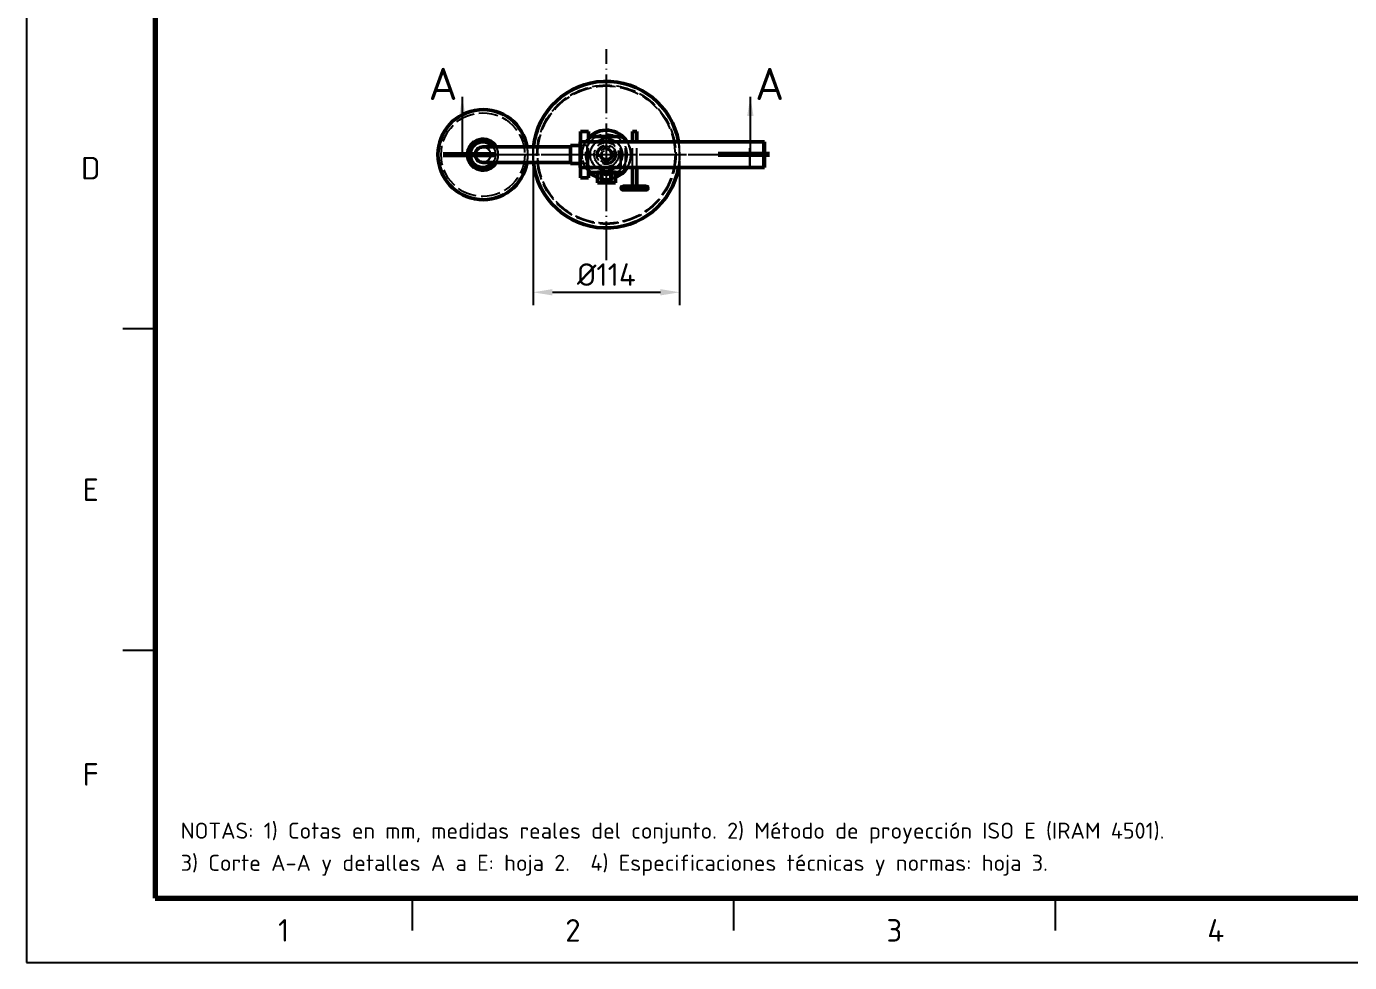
# Model space of a CAD drawing. Header units: millimetres. Extents: x 0 to 420, y 0 to 297.
# Drawn here: x 0 to 205.8, y 0 to 145.5 of the extents above; entities that cross this region are included whole.
import ezdxf
from ezdxf.enums import TextEntityAlignment as Align

# ---------------------------------------------------------------- set-up
doc = ezdxf.new("R2010")
doc.units = ezdxf.units.MM
doc.linetypes.add('ISO02-TRAZOS', pattern=[3.75, 3, -0.75])
doc.linetypes.add('ISO04-TRAZO-PUNTO', pattern=[7.625, 6, -0.75, 0.125, -0.75])
for name, color, linetype, lineweight in [('01-VISIBLE', 7, 'CONTINUOUS', 50), ('02-OCULTA', 4, 'ISO02-TRAZOS', 25), ('03-EJE', 1, 'ISO04-TRAZO-PUNTO', 25), ('04-COTA', 3, 'CONTINUOUS', 25), ('06-TEXTO', 7, 'CONTINUOUS', 25), ('07-RECUADRO', 7, 'CONTINUOUS', 70), ('08-FINA', 5, 'CONTINUOUS', 25)]:
    doc.layers.add(name, color=color, linetype=linetype, lineweight=lineweight)
doc.styles.add('ISO3098', font='isocpeur.ttf')
doc.dimstyles.new('FLAMA-ISO', dxfattribs={"dimtxt": 3.5, "dimasz": 3, "dimexe": 2, "dimexo": 1, "dimgap": 1, "dimtad": 1, "dimdec": 1, "dimtxsty": 'ISO3098', "dimcen": 2.5, "dimclrd": 3, "dimclre": 3, "dimclrt": 3, "dimazin": 3, "dimtfac": 1, "dimtmove": 0, "dimatfit": 3, "dimlwd": 25, "dimlwe": 25})

msp = doc.modelspace()

# ---------------------------------------------------------------- hatches: boundary and pattern name
at = {"layer": '08-FINA'}
h = msp.add_hatch(color=7, dxfattribs=at)
h.dxf.hatch_style = 1
h.paths.add_polyline_path([(67.8, 134.602), (67.3, 131.602), (68.3, 131.602)])
h = msp.add_hatch(color=7, dxfattribs=at)
h.dxf.hatch_style = 1
h.paths.add_polyline_path([(112.6, 134.602), (112.1, 131.602), (113.1, 131.602)])

# ---------------------------------------------------------------- linework, layer by layer
at = {"layer": '01-VISIBLE'}
for p, q in [((86.103, 123.602), (86.103, 127.602)), ((86.103, 127.602), (114.701, 127.602)), ((86.2, 127.602), (86.2, 129.202)), ((87.4, 127.602), (87.4, 129.202)), ((88, 128.402), (92.4, 128.402)), ((94.28, 127.602), (94.28, 129.202)), ((94.92, 127.602), (94.92, 129.202)), ((114.701, 123.602), (114.701, 127.602)), ((114.798, 127.602), (114.701, 127.602)), ((114.798, 123.602), (114.798, 127.602)), ((84.6, 126.802), (73.4, 126.802)), ((86.103, 127.002), (84.6, 127.002)), ((84.6, 124.402), (73.4, 124.402)), ((86.103, 124.202), (84.6, 124.202)), ((86.103, 123.602), (114.701, 123.602)), ((86.2, 122.002), (86.2, 123.602)), ((87.4, 122.002), (87.4, 123.602)), ((94.28, 120.681), (94.28, 123.602)), ((94.92, 120.681), (94.92, 123.602)), ((114.798, 123.602), (114.701, 123.602)), ((88, 122.802), (92.4, 122.802)), ((88.8, 122.802), (88.8, 121.202)), ((89.5, 122.802), (89.5, 121.202)), ((90.9, 122.802), (90.9, 121.202)), ((91.6, 122.802), (91.6, 121.202)), ((89.5, 121.202), (88.8, 121.202)), ((90.9, 121.202), (89.5, 121.202)), ((91.6, 121.202), (90.9, 121.202))]:
    msp.add_line(p, q, dxfattribs=at)
for points in [[(86.2, 129.202), (86.3, 129.202), (86.4, 129.202), (86.5, 129.202), (86.6, 129.202), (86.7, 129.202), (86.8, 129.202)], [(86.8, 129.202), (86.9, 129.202), (87, 129.202), (87.1, 129.202), (87.2, 129.202), (87.3, 129.202), (87.4, 129.202)], [(94.28, 129.202), (94.333, 129.202), (94.387, 129.202), (94.44, 129.202), (94.493, 129.202), (94.547, 129.202), (94.6, 129.202)], [(94.6, 129.202), (94.653, 129.202), (94.707, 129.202), (94.76, 129.202), (94.813, 129.202), (94.867, 129.202), (94.92, 129.202)], [(73.4, 126.802), (73.3, 126.802), (73.2, 126.802), (73.1, 126.802), (73, 126.802), (72.9, 126.802), (72.8, 126.802), (72.7, 126.802), (72.6, 126.802), (72.5, 126.802), (72.4, 126.802), (72.3, 126.802), (72.2, 126.802), (72.1, 126.802), (72, 126.802), (71.9, 126.802), (71.8, 126.802), (71.7, 126.802), (71.6, 126.802), (71.5, 126.802), (71.4, 126.802), (71.3, 126.802), (71.2, 126.802), (71.1, 126.802), (71, 126.802)], [(84.6, 124.202), (84.6, 124.302), (84.6, 124.402), (84.6, 124.502), (84.6, 124.602), (84.6, 124.702), (84.6, 124.802), (84.6, 124.902), (84.6, 125.002), (84.6, 125.102), (84.6, 125.202), (84.6, 125.302), (84.6, 125.402), (84.6, 125.502), (84.6, 125.602), (84.6, 125.702), (84.6, 125.802), (84.6, 125.902), (84.6, 126.002), (84.6, 126.102), (84.6, 126.202), (84.6, 126.302), (84.6, 126.402), (84.6, 126.502), (84.6, 126.602), (84.6, 126.702), (84.6, 126.802), (84.6, 126.902), (84.6, 127.002)], [(73.4, 124.402), (73.3, 124.402), (73.2, 124.402), (73.1, 124.402), (73, 124.402), (72.9, 124.402), (72.8, 124.402), (72.7, 124.402), (72.6, 124.402), (72.5, 124.402), (72.4, 124.402), (72.3, 124.402), (72.2, 124.402), (72.1, 124.402), (72, 124.402), (71.9, 124.402), (71.8, 124.402), (71.7, 124.402), (71.6, 124.402), (71.5, 124.402), (71.4, 124.402), (71.3, 124.402), (71.2, 124.402), (71.1, 124.402), (71, 124.402)], [(86.2, 122.002), (86.3, 122.002), (86.4, 122.002), (86.5, 122.002), (86.6, 122.002), (86.7, 122.002), (86.8, 122.002)], [(86.8, 122.002), (86.9, 122.002), (87, 122.002), (87.1, 122.002), (87.2, 122.002), (87.3, 122.002), (87.4, 122.002)], [(92.52, 120.402), (92.53, 120.474), (92.558, 120.542), (92.602, 120.6), (92.66, 120.644), (92.728, 120.672), (92.8, 120.682)], [(92.52, 120.402), (92.53, 120.329), (92.558, 120.262), (92.602, 120.204), (92.66, 120.159), (92.728, 120.131), (92.8, 120.122)], [(94.28, 120.682), (94.174, 120.682), (94.069, 120.682), (93.963, 120.682), (93.857, 120.682), (93.751, 120.682), (93.646, 120.682), (93.54, 120.682), (93.434, 120.682), (93.329, 120.682), (93.223, 120.682), (93.117, 120.682), (93.011, 120.682), (92.906, 120.682), (92.8, 120.682)], [(94.6, 120.122), (94.5, 120.122), (94.4, 120.122), (94.3, 120.122), (94.2, 120.122), (94.1, 120.122), (94, 120.122), (93.9, 120.122), (93.8, 120.122), (93.7, 120.122), (93.6, 120.122), (93.5, 120.122), (93.4, 120.122), (93.3, 120.122), (93.2, 120.122), (93.1, 120.122), (93, 120.122), (92.9, 120.122), (92.8, 120.122)], [(92.8, 120.122), (92.8, 120.122), (92.8, 120.122), (92.8, 120.122), (92.8, 120.122), (92.8, 120.122), (92.8, 120.122)], [(94.28, 120.681), (94.28, 120.681), (94.28, 120.681), (94.28, 120.682), (94.281, 120.682), (94.281, 120.682), (94.281, 120.682)], [(94.434, 120.402), (94.424, 120.455), (94.402, 120.504), (94.373, 120.549), (94.341, 120.592), (94.309, 120.635), (94.28, 120.681)], [(96.4, 120.682), (96.299, 120.682), (96.198, 120.682), (96.097, 120.682), (95.996, 120.682), (95.896, 120.682), (95.795, 120.682), (95.694, 120.682), (95.593, 120.682), (95.492, 120.682), (95.391, 120.682), (95.29, 120.682), (95.189, 120.682), (95.088, 120.682), (94.988, 120.682), (94.887, 120.682), (94.786, 120.682), (94.685, 120.682), (94.584, 120.682), (94.483, 120.682), (94.382, 120.682), (94.281, 120.682)], [(94.434, 120.402), (94.461, 120.402), (94.489, 120.402), (94.517, 120.402), (94.545, 120.402), (94.572, 120.402), (94.6, 120.402)], [(94.6, 120.402), (94.628, 120.402), (94.655, 120.402), (94.683, 120.402), (94.711, 120.402), (94.739, 120.402), (94.766, 120.402)], [(94.6, 120.122), (94.706, 120.122), (94.812, 120.122), (94.918, 120.122), (95.024, 120.122), (95.129, 120.122), (95.235, 120.122), (95.341, 120.122), (95.447, 120.122), (95.553, 120.122), (95.659, 120.122), (95.765, 120.122), (95.871, 120.122), (95.976, 120.122), (96.082, 120.122), (96.188, 120.122), (96.294, 120.122), (96.4, 120.122)], [(94.766, 120.402), (94.776, 120.455), (94.798, 120.504), (94.827, 120.549), (94.859, 120.592), (94.891, 120.635), (94.92, 120.681)], [(94.92, 120.681), (94.92, 120.681), (94.92, 120.681), (94.92, 120.682), (94.919, 120.682), (94.919, 120.682), (94.919, 120.682)], [(94.92, 120.682), (95.026, 120.682), (95.131, 120.682), (95.237, 120.682), (95.343, 120.682), (95.449, 120.682), (95.554, 120.682), (95.66, 120.682), (95.766, 120.682), (95.871, 120.682), (95.977, 120.682), (96.083, 120.682), (96.189, 120.682), (96.294, 120.682), (96.4, 120.682)], [(96.68, 120.402), (96.67, 120.474), (96.642, 120.542), (96.598, 120.6), (96.54, 120.644), (96.472, 120.672), (96.4, 120.682)], [(96.4, 120.122), (96.472, 120.131), (96.54, 120.159), (96.598, 120.204), (96.642, 120.262), (96.67, 120.329), (96.68, 120.402)]]:
    msp.add_lwpolyline(points, dxfattribs=at)
for centre, radius, start, end in [((90.2, 125.602), 11.4, 10.10418, 173.95767), ((71, 125.602), 7, 9.87089, 180), ((71, 125.602), 2.4, 30, 180), ((71, 125.602), 2, 36.8699, 180), ((90.2, 125.602), 3.8, 31.75686, 137.4631), ((88, 127.602), 0.8, 90, 138.59038), ((92.4, 127.602), 0.8, 0, 90), ((71, 125.602), 7, -180, -9.87089), ((71, 125.602), 2.4, -180, -30), ((71, 125.602), 2, -180, -36.8699), ((71, 125.602), 1.2, 90, -90), ((90.2, 125.602), 11.4, -173.95767, -10.10418), ((90.2, 125.602), 3.8, -68.38173, -31.75686), ((92.4, 123.602), 0.8, -90, 0), ((88, 123.602), 0.8, -138.59038, -90), ((90.2, 125.602), 3.8, -137.4631, -111.61827)]:
    msp.add_arc(centre, radius, start, end, dxfattribs=at)
at = {"layer": '02-OCULTA'}
for p, q in [((86.2, 127.602), (86.103, 127.602)), ((86.2, 123.602), (86.2, 127.602)), ((86.2, 127.602), (114.798, 127.602)), ((86.2, 123.602), (86.2, 127.602)), ((87.2, 123.602), (87.2, 127.602)), ((87.2, 123.602), (87.2, 127.602)), ((87.4, 123.602), (87.4, 127.602)), ((88, 128.402), (92.4, 128.402)), ((92.404, 127.602), (92.488, 127.602)), ((92.404, 123.602), (92.404, 127.602)), ((92.404, 127.602), (112.507, 127.602)), ((92.488, 123.602), (92.488, 127.602)), ((92.488, 127.602), (112.59, 127.602)), ((93.2, 123.602), (93.2, 127.602)), ((93.2, 123.602), (93.2, 127.602)), ((94.28, 123.602), (94.28, 127.602)), ((94.92, 123.602), (94.92, 127.602)), ((112.507, 127.602), (112.59, 127.602)), ((112.507, 123.602), (112.507, 127.602)), ((112.59, 123.602), (112.59, 127.602)), ((87.2, 127.002), (86.103, 127.002)), ((87.2, 124.202), (86.103, 124.202)), ((86.2, 123.602), (86.103, 123.602)), ((86.2, 123.602), (114.798, 123.602)), ((92.404, 123.602), (92.488, 123.602)), ((92.404, 123.602), (112.507, 123.602)), ((92.488, 123.602), (112.59, 123.602)), ((112.507, 123.602), (112.59, 123.602)), ((88, 122.802), (92.4, 122.802)), ((88.8, 123.002), (88.8, 122.802)), ((89.5, 123.002), (88.8, 123.002)), ((88.8, 123.002), (89.5, 123.002)), ((89.3, 122.802), (89.3, 121.602)), ((89.5, 123.002), (89.5, 122.802)), ((90.9, 123.002), (89.5, 123.002)), ((89.5, 123.002), (89.5, 121.202)), ((89.5, 123.002), (90.9, 123.002)), ((90.9, 123.002), (90.9, 122.802)), ((91.6, 123.002), (90.9, 123.002)), ((90.9, 123.002), (90.9, 121.202)), ((90.9, 123.002), (91.6, 123.002)), ((91.1, 122.802), (91.1, 121.602)), ((91.6, 123.002), (91.6, 122.802)), ((88.8, 121.202), (89.5, 121.202)), ((89.5, 121.202), (90.9, 121.202)), ((90.9, 121.202), (91.6, 121.202))]:
    msp.add_line(p, q, dxfattribs=at)
for points in [[(87.4, 129.202), (87.3, 129.202), (87.2, 129.202), (87.1, 129.202), (87, 129.202), (86.9, 129.202), (86.8, 129.202), (86.7, 129.202), (86.6, 129.202), (86.5, 129.202), (86.4, 129.202), (86.3, 129.202), (86.2, 129.202)], [(92.702, 125.602), (92.7, 125.502), (92.694, 125.402), (92.684, 125.302), (92.67, 125.203), (92.652, 125.105), (92.63, 125.007), (92.604, 124.91), (92.575, 124.815), (92.541, 124.72), (92.504, 124.627), (92.463, 124.536), (92.419, 124.446), (92.371, 124.358), (92.319, 124.272), (92.265, 124.189), (92.206, 124.107), (92.145, 124.028), (92.08, 123.951), (92.013, 123.878), (91.942, 123.806), (91.869, 123.738), (91.793, 123.673), (91.715, 123.611), (91.634, 123.552), (91.551, 123.496), (91.465, 123.444), (91.378, 123.395), (91.289, 123.349), (91.198, 123.308), (91.105, 123.269), (91.011, 123.235), (90.916, 123.205), (90.819, 123.178), (90.722, 123.155), (90.624, 123.136), (90.525, 123.121), (90.425, 123.11), (90.325, 123.103), (90.225, 123.1), (90.125, 123.101), (90.025, 123.106), (89.925, 123.115), (89.826, 123.128), (89.727, 123.145), (89.629, 123.166), (89.532, 123.191), (89.436, 123.219), (89.342, 123.252), (89.248, 123.288), (89.156, 123.328), (89.066, 123.372), (88.978, 123.419), (88.892, 123.469), (88.807, 123.523), (88.725, 123.581), (88.646, 123.641), (88.568, 123.705), (88.494, 123.772), (88.422, 123.842), (88.353, 123.914), (88.287, 123.989), (88.224, 124.067), (88.164, 124.148), (88.108, 124.23), (88.054, 124.315), (88.005, 124.402), (87.958, 124.491), (87.916, 124.581), (87.877, 124.673), (87.841, 124.767), (87.81, 124.862), (87.782, 124.958), (87.758, 125.056), (87.738, 125.154), (87.723, 125.253), (87.711, 125.352), (87.703, 125.452), (87.699, 125.552), (87.699, 125.652), (87.703, 125.752), (87.711, 125.852), (87.723, 125.951), (87.738, 126.05), (87.758, 126.148), (87.782, 126.245), (87.81, 126.342), (87.841, 126.437), (87.877, 126.53), (87.916, 126.623), (87.958, 126.713), (88.005, 126.802), (88.054, 126.889), (88.108, 126.974), (88.164, 127.056), (88.224, 127.137), (88.287, 127.214), (88.353, 127.29), (88.422, 127.362), (88.494, 127.432), (88.568, 127.499), (88.646, 127.563), (88.725, 127.623), (88.807, 127.681), (88.892, 127.735), (88.978, 127.785), (89.066, 127.832), (89.156, 127.876), (89.248, 127.916), (89.342, 127.952), (89.436, 127.985), (89.532, 128.013), (89.629, 128.038), (89.727, 128.059), (89.826, 128.076), (89.925, 128.089), (90.025, 128.098), (90.125, 128.103), (90.225, 128.104), (90.325, 128.101), (90.425, 128.094), (90.525, 128.083), (90.624, 128.068), (90.722, 128.049), (90.819, 128.026), (90.916, 127.999), (91.011, 127.969), (91.105, 127.934), (91.198, 127.896), (91.289, 127.855), (91.378, 127.809), (91.465, 127.76), (91.551, 127.708), (91.634, 127.652), (91.715, 127.593), (91.793, 127.531), (91.869, 127.466), (91.942, 127.397), (92.013, 127.326), (92.08, 127.252), (92.145, 127.176), (92.206, 127.097), (92.265, 127.015), (92.319, 126.932), (92.371, 126.846), (92.419, 126.758), (92.463, 126.668), (92.504, 126.577), (92.541, 126.484), (92.575, 126.389), (92.604, 126.294), (92.63, 126.197), (92.652, 126.099), (92.67, 126.001), (92.684, 125.902), (92.694, 125.802), (92.7, 125.702), (92.702, 125.602)], [(92.702, 125.602), (92.7, 125.502), (92.694, 125.402), (92.684, 125.302), (92.67, 125.203), (92.652, 125.105), (92.63, 125.007), (92.604, 124.91), (92.575, 124.815), (92.541, 124.72), (92.504, 124.627), (92.463, 124.536), (92.419, 124.446), (92.371, 124.358), (92.319, 124.272), (92.265, 124.189), (92.206, 124.107), (92.145, 124.028), (92.08, 123.951), (92.013, 123.878), (91.942, 123.806), (91.869, 123.738), (91.793, 123.673), (91.715, 123.611), (91.634, 123.552), (91.551, 123.496), (91.465, 123.444), (91.378, 123.395), (91.289, 123.349), (91.198, 123.308), (91.105, 123.269), (91.011, 123.235), (90.916, 123.205), (90.819, 123.178), (90.722, 123.155), (90.624, 123.136), (90.525, 123.121), (90.425, 123.11), (90.325, 123.103), (90.225, 123.1), (90.125, 123.101), (90.025, 123.106), (89.925, 123.115), (89.826, 123.128), (89.727, 123.145), (89.629, 123.166), (89.532, 123.191), (89.436, 123.219), (89.342, 123.252), (89.248, 123.288), (89.156, 123.328), (89.066, 123.372), (88.978, 123.419), (88.892, 123.469), (88.807, 123.523), (88.725, 123.581), (88.646, 123.641), (88.568, 123.705), (88.494, 123.772), (88.422, 123.842), (88.353, 123.914), (88.287, 123.989), (88.224, 124.067), (88.164, 124.148), (88.108, 124.23), (88.054, 124.315), (88.005, 124.402), (87.958, 124.491), (87.916, 124.581), (87.877, 124.673), (87.841, 124.767), (87.81, 124.862), (87.782, 124.958), (87.758, 125.056), (87.738, 125.154), (87.723, 125.253), (87.711, 125.352), (87.703, 125.452), (87.699, 125.552), (87.699, 125.652), (87.703, 125.752), (87.711, 125.852), (87.723, 125.951), (87.738, 126.05), (87.758, 126.148), (87.782, 126.245), (87.81, 126.342), (87.841, 126.437), (87.877, 126.53), (87.916, 126.623), (87.958, 126.713), (88.005, 126.802), (88.054, 126.889), (88.108, 126.974), (88.164, 127.056), (88.224, 127.137), (88.287, 127.214), (88.353, 127.29), (88.422, 127.362), (88.494, 127.432), (88.568, 127.499), (88.646, 127.563), (88.725, 127.623), (88.807, 127.681), (88.892, 127.735), (88.978, 127.785), (89.066, 127.832), (89.156, 127.876), (89.248, 127.916), (89.342, 127.952), (89.436, 127.985), (89.532, 128.013), (89.629, 128.038), (89.727, 128.059), (89.826, 128.076), (89.925, 128.089), (90.025, 128.098), (90.125, 128.103), (90.225, 128.104), (90.325, 128.101), (90.425, 128.094), (90.525, 128.083), (90.624, 128.068), (90.722, 128.049), (90.819, 128.026), (90.916, 127.999), (91.011, 127.969), (91.105, 127.934), (91.198, 127.896), (91.289, 127.855), (91.378, 127.809), (91.465, 127.76), (91.551, 127.708), (91.634, 127.652), (91.715, 127.593), (91.793, 127.531), (91.869, 127.466), (91.942, 127.397), (92.013, 127.326), (92.08, 127.252), (92.145, 127.176), (92.206, 127.097), (92.265, 127.015), (92.319, 126.932), (92.371, 126.846), (92.419, 126.758), (92.463, 126.668), (92.504, 126.577), (92.541, 126.484), (92.575, 126.389), (92.604, 126.294), (92.63, 126.197), (92.652, 126.099), (92.67, 126.001), (92.684, 125.902), (92.694, 125.802), (92.7, 125.702), (92.702, 125.602)], [(94.92, 129.202), (94.813, 129.202), (94.707, 129.202), (94.6, 129.202), (94.493, 129.202), (94.387, 129.202), (94.28, 129.202)], [(84.6, 127.002), (84.6, 126.894), (84.6, 126.787), (84.6, 126.679), (84.6, 126.571), (84.6, 126.463), (84.6, 126.356), (84.6, 126.248), (84.6, 126.14), (84.6, 126.033), (84.6, 125.925), (84.6, 125.817), (84.6, 125.71), (84.6, 125.602)], [(84.6, 124.402), (84.6, 124.502), (84.6, 124.602), (84.6, 124.702), (84.6, 124.802), (84.6, 124.902), (84.6, 125.002), (84.6, 125.102), (84.6, 125.202), (84.6, 125.302), (84.6, 125.402), (84.6, 125.502), (84.6, 125.602), (84.6, 125.702), (84.6, 125.802), (84.6, 125.902), (84.6, 126.002), (84.6, 126.102), (84.6, 126.202), (84.6, 126.302), (84.6, 126.402), (84.6, 126.502), (84.6, 126.602), (84.6, 126.702), (84.6, 126.802)], [(84.6, 126.802), (84.6, 126.693), (84.6, 126.584), (84.6, 126.475), (84.6, 126.366), (84.6, 126.256), (84.6, 126.147), (84.6, 126.038), (84.6, 125.929), (84.6, 125.82), (84.6, 125.711), (84.6, 125.602)], [(84.6, 125.602), (84.6, 125.502), (84.6, 125.402), (84.6, 125.302), (84.6, 125.202), (84.6, 125.102), (84.6, 125.002), (84.6, 124.902), (84.6, 124.802), (84.6, 124.702), (84.6, 124.602), (84.6, 124.502), (84.6, 124.402), (84.6, 124.302), (84.6, 124.202)], [(84.6, 125.602), (84.6, 125.502), (84.6, 125.402), (84.6, 125.302), (84.6, 125.202), (84.6, 125.102), (84.6, 125.002), (84.6, 124.902), (84.6, 124.802), (84.6, 124.702), (84.6, 124.602), (84.6, 124.502), (84.6, 124.402)], [(87.2, 124.202), (87.2, 124.302), (87.2, 124.402), (87.2, 124.502), (87.2, 124.602), (87.2, 124.702), (87.2, 124.802), (87.2, 124.902), (87.2, 125.002), (87.2, 125.102), (87.2, 125.202), (87.2, 125.302), (87.2, 125.402), (87.2, 125.502), (87.2, 125.602), (87.2, 125.702), (87.2, 125.802), (87.2, 125.902), (87.2, 126.002), (87.2, 126.102), (87.2, 126.202), (87.2, 126.302), (87.2, 126.402), (87.2, 126.502), (87.2, 126.602), (87.2, 126.702), (87.2, 126.802), (87.2, 126.902), (87.2, 127.002)], [(87.2, 127.002), (87.2, 126.894), (87.2, 126.787), (87.2, 126.679), (87.2, 126.571), (87.2, 126.463), (87.2, 126.356), (87.2, 126.248), (87.2, 126.14), (87.2, 126.033), (87.2, 125.925), (87.2, 125.817), (87.2, 125.71), (87.2, 125.602)], [(87.2, 125.602), (87.2, 125.502), (87.2, 125.402), (87.2, 125.302), (87.2, 125.202), (87.2, 125.102), (87.2, 125.002), (87.2, 124.902), (87.2, 124.802), (87.2, 124.702), (87.2, 124.602), (87.2, 124.502), (87.2, 124.402), (87.2, 124.302), (87.2, 124.202)], [(87.4, 122.002), (87.3, 122.002), (87.2, 122.002), (87.1, 122.002), (87, 122.002), (86.9, 122.002), (86.8, 122.002), (86.7, 122.002), (86.6, 122.002), (86.5, 122.002), (86.4, 122.002), (86.3, 122.002), (86.2, 122.002)], [(91.1, 122.802), (91, 122.802), (90.9, 122.802), (90.8, 122.802), (90.7, 122.802), (90.6, 122.802), (90.5, 122.802), (90.4, 122.802), (90.3, 122.802), (90.2, 122.802), (90.1, 122.802), (90, 122.802), (89.9, 122.802), (89.8, 122.802), (89.7, 122.802), (89.6, 122.802), (89.5, 122.802), (89.4, 122.802), (89.3, 122.802)], [(89.3, 122.802), (89.413, 122.802), (89.525, 122.802), (89.638, 122.802), (89.75, 122.802), (89.862, 122.802), (89.975, 122.802), (90.088, 122.802), (90.2, 122.802)], [(91.1, 121.602), (91, 121.602), (90.9, 121.602), (90.8, 121.602), (90.7, 121.602), (90.6, 121.602), (90.5, 121.602), (90.4, 121.602), (90.3, 121.602), (90.2, 121.602), (90.1, 121.602), (90, 121.602), (89.9, 121.602), (89.8, 121.602), (89.7, 121.602), (89.6, 121.602), (89.5, 121.602), (89.4, 121.602), (89.3, 121.602)], [(89.3, 121.602), (89.413, 121.602), (89.525, 121.602), (89.638, 121.602), (89.75, 121.602), (89.862, 121.602), (89.975, 121.602), (90.088, 121.602), (90.2, 121.602)], [(90.2, 122.802), (90.3, 122.802), (90.4, 122.802), (90.5, 122.802), (90.6, 122.802), (90.7, 122.802), (90.8, 122.802), (90.9, 122.802), (91, 122.802), (91.1, 122.802)], [(90.2, 121.602), (90.3, 121.602), (90.4, 121.602), (90.5, 121.602), (90.6, 121.602), (90.7, 121.602), (90.8, 121.602), (90.9, 121.602), (91, 121.602), (91.1, 121.602)], [(94.281, 120.682), (94.175, 120.682), (94.07, 120.682), (93.964, 120.682), (93.858, 120.682), (93.752, 120.682), (93.646, 120.682), (93.541, 120.682), (93.435, 120.682), (93.329, 120.682), (93.223, 120.682), (93.117, 120.682), (93.012, 120.682), (92.906, 120.682), (92.8, 120.682)], [(92.8, 120.682), (92.907, 120.661), (92.998, 120.6), (93.059, 120.509), (93.08, 120.402), (93.059, 120.295), (92.998, 120.204), (92.907, 120.143), (92.8, 120.122)], [(92.8, 120.122), (92.903, 120.122), (93.006, 120.122), (93.109, 120.122), (93.211, 120.122), (93.314, 120.122), (93.417, 120.122), (93.52, 120.122), (93.623, 120.122), (93.726, 120.122), (93.829, 120.122), (93.931, 120.122), (94.034, 120.122), (94.137, 120.122), (94.24, 120.122), (94.343, 120.122), (94.446, 120.122), (94.549, 120.122), (94.651, 120.122), (94.754, 120.122), (94.857, 120.122), (94.96, 120.122), (95.063, 120.122), (95.166, 120.122), (95.269, 120.122), (95.371, 120.122), (95.474, 120.122), (95.577, 120.122), (95.68, 120.122), (95.783, 120.122), (95.886, 120.122), (95.989, 120.122), (96.091, 120.122), (96.194, 120.122), (96.297, 120.122), (96.4, 120.122)], [(94.281, 120.682), (94.281, 120.682), (94.281, 120.682), (94.281, 120.682), (94.28, 120.682), (94.28, 120.682), (94.28, 120.682)], [(94.281, 120.682), (94.324, 120.645), (94.361, 120.603), (94.396, 120.557), (94.426, 120.509), (94.449, 120.458), (94.458, 120.402)], [(94.434, 120.402), (94.461, 120.402), (94.489, 120.402), (94.517, 120.402), (94.545, 120.402), (94.572, 120.402), (94.6, 120.402)], [(94.742, 120.402), (94.695, 120.402), (94.647, 120.402), (94.6, 120.402), (94.553, 120.402), (94.505, 120.402), (94.458, 120.402)], [(94.458, 120.402), (94.481, 120.402), (94.505, 120.402), (94.529, 120.402), (94.553, 120.402), (94.576, 120.402), (94.6, 120.402)], [(94.6, 120.402), (94.628, 120.402), (94.655, 120.402), (94.683, 120.402), (94.711, 120.402), (94.739, 120.402), (94.766, 120.402)], [(94.6, 120.402), (94.624, 120.402), (94.647, 120.402), (94.671, 120.402), (94.695, 120.402), (94.719, 120.402), (94.742, 120.402)], [(94.919, 120.682), (94.876, 120.645), (94.839, 120.603), (94.804, 120.557), (94.774, 120.509), (94.751, 120.458), (94.742, 120.402)], [(94.919, 120.682), (94.919, 120.682), (94.919, 120.682), (94.919, 120.682), (94.92, 120.682), (94.92, 120.682), (94.92, 120.682)], [(96.4, 120.122), (96.293, 120.143), (96.202, 120.204), (96.141, 120.295), (96.12, 120.402), (96.141, 120.509), (96.202, 120.6), (96.293, 120.661), (96.4, 120.682)]]:
    msp.add_lwpolyline(points, dxfattribs=at)
for centre, radius in [((90.2, 125.602), 11.4), ((90.2, 125.602), 11.4), ((90.2, 125.602), 11.4), ((90.2, 125.602), 10.8), ((90.2, 125.602), 10.8), ((90.2, 125.602), 10.68), ((90.2, 125.602), 10.68), ((71, 125.602), 6.5), ((90.2, 125.602), 3.8), ((90.2, 125.602), 3.2), ((90.2, 125.602), 3.2), ((90.2, 125.602), 2.502), ((90.2, 125.602), 2.502), ((71, 125.602), 1.2), ((90.2, 125.602), 1.9), ((90.2, 125.602), 1.9), ((90.2, 125.602), 1.9), ((90.2, 125.602), 1.9), ((90.2, 125.602), 1.5), ((90.2, 125.602), 1.5), ((90.2, 125.602), 1.3), ((90.2, 125.602), 1.3), ((90.2, 125.602), 1), ((90.2, 125.602), 1), ((90.2, 125.602), 0.8), ((90.2, 125.602), 0.8), ((90.2, 125.602), 0.7), ((90.2, 125.602), 0.7)]:
    msp.add_circle(centre, radius, dxfattribs=at)
for centre, radius, start, end in [((90.2, 125.602), 3.8, 137.4631, -137.4631), ((88, 127.602), 0.8, 90, 180), ((88, 127.602), 0.8, 138.59038, 180), ((92.4, 127.602), 0.8, 0, 90), ((90.2, 125.602), 3.8, 0, 31.75686), ((90.2, 125.602), 11.4, 0, 10.10418), ((71, 125.602), 1.2, 0, 90), ((71, 125.602), 1.2, -90, 0), ((71, 125.602), 2, -36.8699, 36.8699), ((71, 125.602), 2.4, -30, 30), ((71, 125.602), 7, -9.87089, 9.87089), ((90.2, 125.602), 11.4, 173.95767, -173.95767), ((90.2, 125.602), 3.8, -31.75686, 0), ((90.2, 125.602), 11.4, -10.10418, 0), ((88, 123.602), 0.8, 180, -138.59038), ((88, 123.602), 0.8, 180, -90), ((92.4, 123.602), 0.8, -90, 0), ((90.2, 125.602), 3.8, -111.61827, -68.38173)]:
    msp.add_arc(centre, radius, start, end, dxfattribs=at)
at = {"layer": '03-EJE'}
for p, q in [((90.2, 109.202), (90.2, 142.002)), ((64.8, 125.602), (115.6, 125.602)), ((73.8, 125.602), (106.6, 125.602))]:
    msp.add_line(p, q, dxfattribs=at)
at = {"layer": '07-RECUADRO'}
for p, q in [((64.8, 125.602), (72.8, 125.602)), ((115.6, 125.602), (107.6, 125.602))]:
    msp.add_line(p, q, dxfattribs=at)
msp.add_lwpolyline([(20, 10), (410, 10), (410, 287), (20, 287)], close=True, dxfattribs=at)
at = {"layer": '08-FINA'}
for p, q in [((67.8, 125.602), (67.8, 134.602)), ((112.6, 125.602), (112.6, 134.602)), ((20, 98.5), (15, 98.5)), ((20, 48.5), (15, 48.5)), ((60, 10), (60, 5)), ((110, 10), (110, 5)), ((160, 10), (160, 5))]:
    msp.add_line(p, q, dxfattribs=at)
msp.add_lwpolyline([(0, 0), (420, 0), (420, 297), (0, 297)], close=True, dxfattribs=at)

# ---------------------------------------------------------------- texts
at = {"layer": '06-TEXTO', "style": 'ISO3098'}
for s, height, p in [('A', 5, (64.8, 136.602)), ('A', 5, (115.6, 136.602)), ('D', 3.5, (10, 123.5)), ('E', 3.5, (10, 73.5)), ('F', 3.5, (10, 29.25)), ('1', 3.5, (40, 5)), ('2', 3.5, (85, 5)), ('3', 3.5, (135, 5)), ('4', 3.5, (185, 5))]:
    msp.add_text(s, height=height, dxfattribs=at).set_placement(p, align=Align.MIDDLE_CENTER)
for s, p in [('NOTAS: 1) Cotas en mm, medidas reales del conjunto. 2) Método de proyección ISO E (IRAM 4501).', (24, 18.5)), ('3) Corte A-A y detalles A a E: hoja 2.  4) Especificaciones técnicas y normas: hoja 3.', (24, 13.5))]:
    msp.add_text(s, height=2.5, dxfattribs=at).set_placement(p, align=Align.BOTTOM_LEFT)

# ---------------------------------------------------------------- dimensions: what is measured, and where the dimension line sits
at = {"layer": '04-COTA'}
msp.add_linear_dim(base=(78.8, 104.204), p1=(78.8, 125.602), p2=(101.6, 125.602), dimstyle='FLAMA-ISO', override={"dimlfac": 5, "dimpost": '%%c<>'}, dxfattribs=at).render()

doc.saveas('drawing.dxf')
